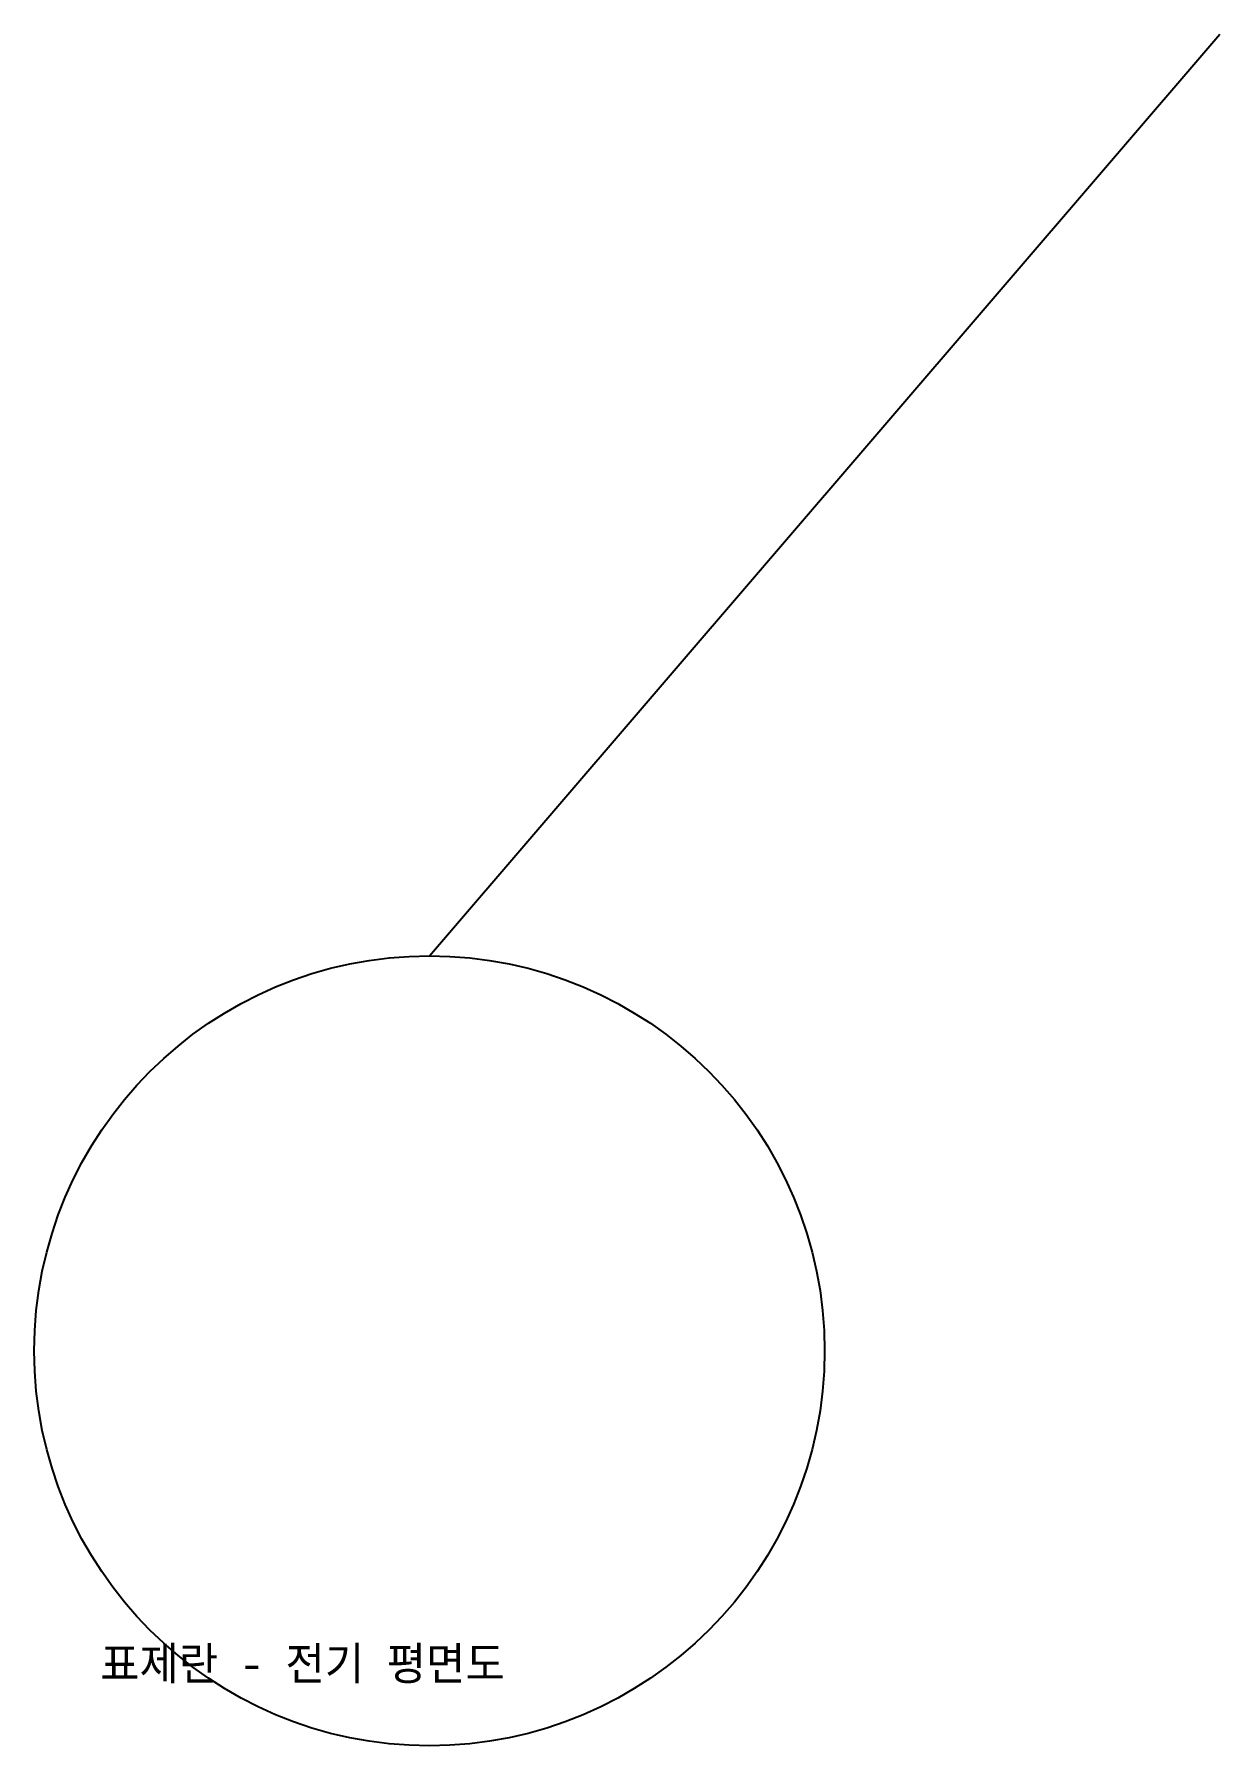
# Paper-space layout 'Layout1' of a CAD drawing. Header units: millimetres. Extents: x -10 to 170, y -10 to 250.
import ezdxf

# ---------------------------------------------------------------- set-up
doc = ezdxf.new("R2010")
doc.units = ezdxf.units.MM

# ---------------------------------------------------------------- blocks, each defined once
blk = doc.blocks.new('SW-1')
blk.add_line((0, 60), (120, 200))
blk.add_circle((0, 0), 60)

psp = doc.layouts.get("Layout1")

# ---------------------------------------------------------------- block references
psp.add_blockref('SW-1', (50, 50))

# ---------------------------------------------------------------- texts
psp.add_text('표제란 - 전기 평면도', height=5).set_placement((0, 0))

doc.saveas('drawing.dxf')
